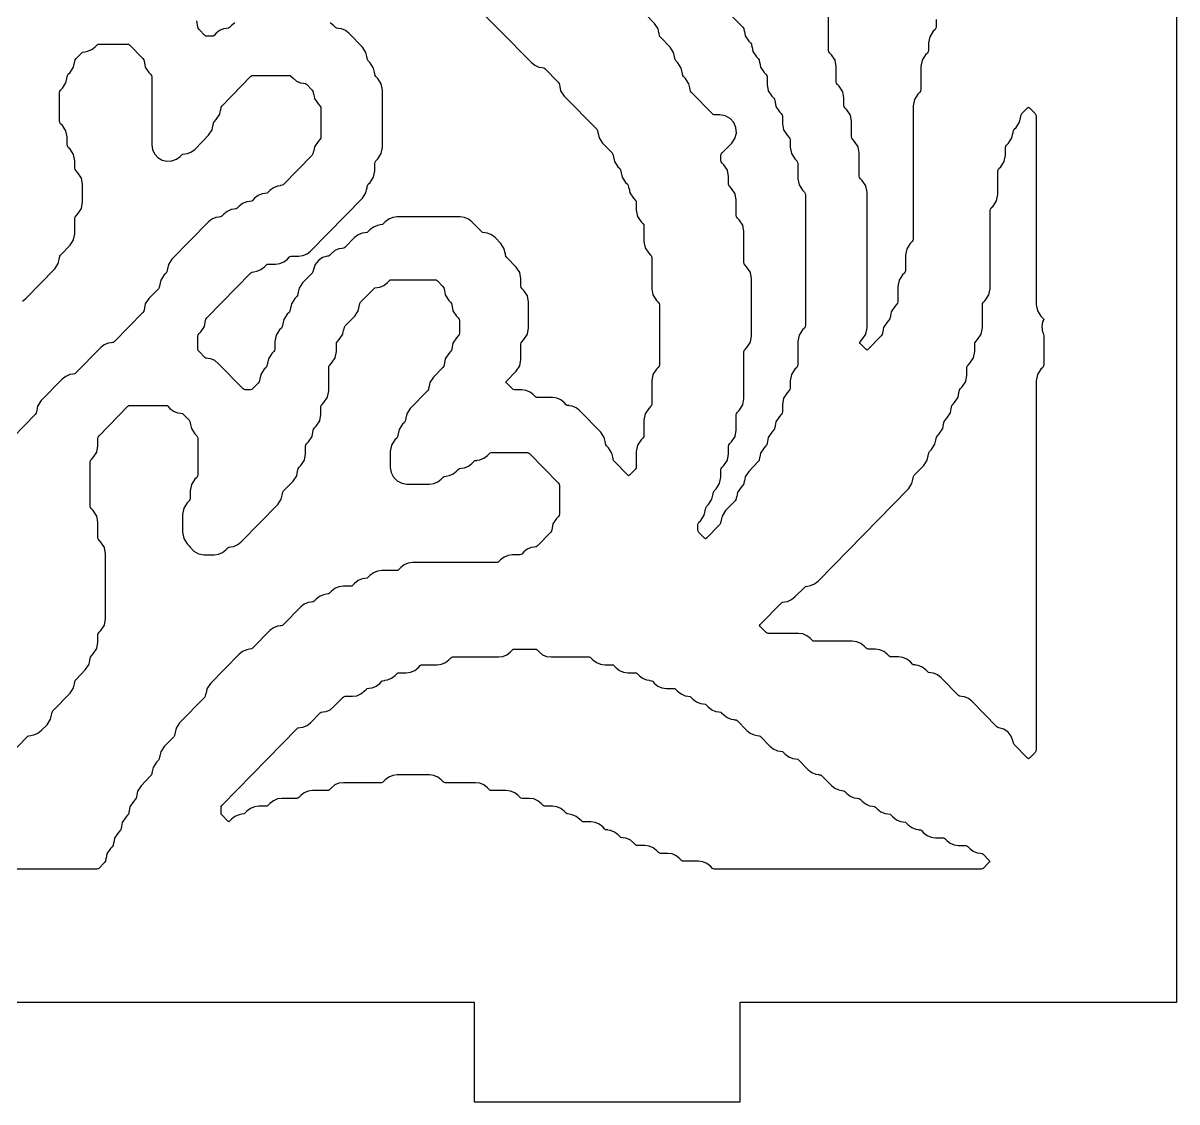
# Model space of a CAD drawing. Header units: millimetres. Extents: x 10 to 410, y 18 to 283.
# Drawn here: x 107.57 to 142.27, y 157 to 189.44 of the extents above; entities that cross this region are included whole.
import ezdxf

# ---------------------------------------------------------------- set-up
doc = ezdxf.new("R2010")
doc.units = ezdxf.units.MM
doc.layers.add('CUT', color=1, linetype='Continuous')

msp = doc.modelspace()

# ---------------------------------------------------------------- linework, layer by layer
at = {"layer": 'CUT'}
for points in [[(129.134, 157), (129.134, 160), (142.2679, 160), (142.2679, 280), (129.134, 280), (129.134, 283), (121.134, 283), (121.134, 280), (100.134, 280), (100.134, 283), (92.134, 283), (92.134, 280), (79, 280), (79, 160), (92.134, 160), (92.134, 157), (100.134, 157), (100.134, 160), (121.134, 160), (121.134, 157)], [(130.6796, 172.1026), (130.7839, 172.184), (131.0761, 172.4826), (131.1011, 172.5021), (131.1655, 172.5107), (131.1652, 172.5123), (131.2514, 172.5238), (131.3734, 172.5751), (131.4776, 172.6566), (134.1941, 175.4323), (134.2997, 175.5932), (134.3243, 175.7187), (134.3274, 175.7181), (134.3456, 175.8107), (134.3707, 175.8491), (134.6566, 176.1412), (134.7622, 176.302), (134.7868, 176.4276), (134.7899, 176.427), (134.8081, 176.5196), (134.8332, 176.5579), (134.8878, 176.6137), (134.9935, 176.7746), (135.0181, 176.9002), (135.0211, 176.8996), (135.0393, 176.9922), (135.0645, 177.0305), (135.1191, 177.0863), (135.2247, 177.2472), (135.2493, 177.3727), (135.2524, 177.3721), (135.2706, 177.4648), (135.2957, 177.5031), (135.3503, 177.5589), (135.456, 177.7197), (135.4806, 177.8453), (135.4836, 177.8447), (135.5018, 177.9373), (135.527, 177.9756), (135.5816, 178.0314), (135.6872, 178.1923), (135.7118, 178.3179), (135.7149, 178.3173), (135.7331, 178.4099), (135.7582, 178.4482), (135.8128, 178.504), (135.9184, 178.6649), (135.9555, 178.8537), (135.9555, 179.0738), (135.9643, 179.1188), (135.9895, 179.1571), (136.0441, 179.2129), (136.1497, 179.3738), (136.1867, 179.5626), (136.1867, 179.7827), (136.1955, 179.8276), (136.2207, 179.8659), (136.2753, 179.9217), (136.3809, 180.0826), (136.418, 180.2715), (136.418, 180.9641), (136.4268, 181.0091), (136.4519, 181.0474), (136.5066, 181.1032), (136.6122, 181.2641), (136.6492, 181.4529), (136.6492, 183.7995), (136.658, 183.8445), (136.6832, 183.8828), (136.7378, 183.9386), (136.8434, 184.0995), (136.8805, 184.2883), (136.8805, 184.981), (136.8893, 185.0259), (136.9144, 185.0642), (136.9691, 185.1201), (137.0747, 185.2809), (137.1117, 185.4698), (137.1117, 185.6898), (137.1205, 185.7348), (137.1457, 185.7731), (137.2003, 185.8289), (137.3059, 185.9898), (137.3306, 186.1153), (137.3336, 186.1147), (137.3518, 186.2074), (137.3769, 186.2457), (137.4316, 186.3015), (137.5372, 186.4624), (137.5618, 186.5879), (137.5649, 186.5873), (137.583, 186.6799), (137.6082, 186.7183), (137.7776, 186.8913), (137.8055, 186.912), (137.8334, 186.8913), (138.0027, 186.7183), (138.0279, 186.6799), (138.0367, 186.635), (138.0367, 180.9803), (138.0737, 180.7915), (138.1794, 180.6306), (138.2408, 180.5678), (138.2613, 180.5391), (138.2461, 180.4915), (138.2282, 180.4561), (138.203, 180.3088), (138.2224, 180.1605), (138.2534, 180.0932), (138.2679, 180.0189), (138.2679, 179.1709), (138.2591, 179.126), (138.234, 179.0877), (138.1794, 179.0318), (138.0737, 178.871), (138.0367, 178.6821), (138.0367, 167.5929), (138.0279, 167.5479), (138.0027, 167.5096), (137.8334, 167.3365), (137.8055, 167.3159), (137.7776, 167.3365), (137.3769, 167.7459), (137.3518, 167.7842), (137.3381, 167.8538), (137.2851, 167.9994), (137.1901, 168.1217), (137.0622, 168.2091), (136.9136, 168.2532), (136.8822, 168.2574), (136.8572, 168.2769), (136.1026, 169.048), (135.9983, 169.1295), (135.8764, 169.1808), (135.7902, 169.1923), (135.7904, 169.1939), (135.726, 169.2025), (135.701, 169.2221), (135.1776, 169.7569), (135.0733, 169.8384), (134.9514, 169.8897), (134.8652, 169.9012), (134.8654, 169.9028), (134.801, 169.9114), (134.776, 169.9309), (134.7151, 169.9932), (134.6108, 170.0747), (134.4889, 170.126), (134.4027, 170.1375), (134.4029, 170.1391), (134.3385, 170.1477), (134.3135, 170.1672), (134.2526, 170.2295), (134.1483, 170.311), (134.0264, 170.3622), (133.8952, 170.3797), (133.6762, 170.3797), (133.6448, 170.3839), (133.6198, 170.4035), (133.5588, 170.4658), (133.4546, 170.5472), (133.3326, 170.5985), (133.2015, 170.616), (132.9825, 170.616), (132.951, 170.6202), (132.926, 170.6398), (132.8651, 170.702), (132.7609, 170.7835), (132.6389, 170.8348), (132.5078, 170.8523), (131.3638, 170.8523), (131.3323, 170.8565), (131.3073, 170.8761), (131.2464, 170.9383), (131.1421, 171.0198), (131.0202, 171.0711), (130.889, 171.0886), (129.9763, 171.0886), (129.9448, 171.0928), (129.9198, 171.1124), (129.739, 171.2972), (129.7192, 171.3249), (129.739, 171.3526), (130.3823, 172.01), (130.4073, 172.0296), (130.4717, 172.0382), (130.4715, 172.0398), (130.5577, 172.0513)], [(113.5585, 165.925), (115.8138, 168.2294), (115.8388, 168.249), (115.9032, 168.2576), (115.903, 168.2592), (115.9891, 168.2707), (116.1111, 168.322), (116.2153, 168.4034), (116.5075, 168.702), (116.5325, 168.7215), (116.5969, 168.7301), (116.5967, 168.7317), (116.6829, 168.7432), (116.8048, 168.7945), (116.9091, 168.876), (117.2013, 169.1746), (117.2263, 169.1941), (117.2577, 169.1983), (117.4767, 169.1983), (117.6079, 169.2158), (117.7298, 169.2671), (117.8341, 169.3486), (117.895, 169.4109), (117.92, 169.4304), (117.9844, 169.439), (117.9842, 169.4406), (118.0704, 169.4521), (118.1923, 169.5034), (118.2966, 169.5849), (118.3575, 169.6471), (118.3825, 169.6667), (118.4469, 169.6753), (118.4467, 169.6769), (118.5329, 169.6884), (118.6548, 169.7397), (118.7591, 169.8212), (118.82, 169.8834), (118.845, 169.903), (118.8765, 169.9072), (119.0955, 169.9072), (119.2266, 169.9247), (119.3486, 169.976), (119.4528, 170.0575), (119.5137, 170.1197), (119.5387, 170.1393), (119.5702, 170.1435), (120.0204, 170.1435), (120.1516, 170.161), (120.2735, 170.2123), (120.3778, 170.2937), (120.4387, 170.356), (120.4637, 170.3755), (120.4952, 170.3797), (121.8704, 170.3797), (122.0016, 170.3973), (122.1235, 170.4485), (122.2278, 170.53), (122.2887, 170.5923), (122.3137, 170.6118), (122.3452, 170.616), (122.9724, 170.616), (123.0039, 170.6118), (123.0289, 170.5923), (123.0898, 170.53), (123.1941, 170.4485), (123.316, 170.3973), (123.4472, 170.3797), (124.5912, 170.3797), (124.6226, 170.3755), (124.6476, 170.356), (124.7086, 170.2937), (124.8128, 170.2123), (124.9348, 170.161), (125.0659, 170.1435), (125.2849, 170.1435), (125.3164, 170.1393), (125.3414, 170.1197), (125.4023, 170.0575), (125.5065, 169.976), (125.6285, 169.9247), (125.7597, 169.9072), (125.9787, 169.9072), (126.0101, 169.903), (126.0351, 169.8834), (126.0961, 169.8212), (126.2003, 169.7397), (126.3223, 169.6884), (126.4084, 169.6769), (126.4082, 169.6753), (126.4726, 169.6667), (126.4976, 169.6471), (126.5585, 169.5849), (126.6628, 169.5034), (126.7847, 169.4521), (126.9159, 169.4346), (127.1349, 169.4346), (127.1663, 169.4304), (127.1913, 169.4109), (127.2523, 169.3486), (127.3565, 169.2671), (127.4785, 169.2158), (127.5647, 169.2043), (127.5644, 169.2027), (127.6288, 169.1941), (127.6538, 169.1746), (127.7148, 169.1123), (127.819, 169.0308), (127.941, 168.9795), (128.0272, 168.968), (128.0269, 168.9664), (128.0913, 168.9578), (128.1163, 168.9383), (128.1773, 168.876), (128.2815, 168.7945), (128.4035, 168.7432), (128.4897, 168.7317), (128.4894, 168.7301), (128.5538, 168.7215), (128.5788, 168.702), (128.6398, 168.6397), (128.744, 168.5582), (128.866, 168.507), (128.9521, 168.4955), (128.9519, 168.4938), (129.0163, 168.4853), (129.0413, 168.4657), (129.3335, 168.1672), (129.4377, 168.0857), (129.5597, 168.0344), (129.6459, 168.0229), (129.6457, 168.0213), (129.7101, 168.0127), (129.7351, 167.9931), (130.0272, 167.6946), (130.1315, 167.6131), (130.2534, 167.5618), (130.3396, 167.5503), (130.3394, 167.5487), (130.4038, 167.5401), (130.4288, 167.5206), (130.4897, 167.4583), (130.594, 167.3768), (130.7159, 167.3255), (130.8021, 167.314), (130.8019, 167.3124), (130.8663, 167.3038), (130.8913, 167.2843), (131.1835, 166.9857), (131.2877, 166.9042), (131.4097, 166.8529), (131.4959, 166.8414), (131.4956, 166.8398), (131.56, 166.8312), (131.585, 166.8117), (131.8772, 166.5131), (131.9815, 166.4317), (132.1034, 166.3804), (132.1896, 166.3689), (132.1894, 166.3673), (132.2538, 166.3587), (132.2788, 166.3391), (132.3397, 166.2769), (132.4439, 166.1954), (132.5659, 166.1441), (132.6521, 166.1326), (132.6519, 166.131), (132.7163, 166.1224), (132.7413, 166.1028), (132.8022, 166.0406), (132.9064, 165.9591), (133.0284, 165.9078), (133.1146, 165.8963), (133.1144, 165.8947), (133.1788, 165.8861), (133.2038, 165.8666), (133.2647, 165.8043), (133.3689, 165.7228), (133.4909, 165.6715), (133.5771, 165.66), (133.5769, 165.6584), (133.6413, 165.6498), (133.6663, 165.6303), (133.7272, 165.568), (133.8314, 165.4865), (133.9534, 165.4352), (134.0396, 165.4237), (134.0394, 165.4221), (134.1037, 165.4135), (134.1287, 165.394), (134.1897, 165.3317), (134.2939, 165.2502), (134.4159, 165.1989), (134.5021, 165.1874), (134.5018, 165.1858), (134.5662, 165.1772), (134.5912, 165.1577), (134.6522, 165.0954), (134.7564, 165.0139), (134.8784, 164.9627), (135.0095, 164.9451), (135.2285, 164.9451), (135.26, 164.9409), (135.285, 164.9214), (135.3459, 164.8591), (135.4502, 164.7777), (135.5721, 164.7264), (135.7033, 164.7089), (135.9223, 164.7089), (135.9537, 164.7047), (135.9787, 164.6851), (136.0397, 164.6229), (136.1439, 164.5414), (136.2659, 164.4901), (136.352, 164.4786), (136.3518, 164.477), (136.4162, 164.4684), (136.4412, 164.4488), (136.6221, 164.264), (136.6419, 164.2363), (136.6221, 164.2086), (136.4412, 164.0237), (136.4162, 164.0042), (136.3848, 164), (128.3576, 164), (128.3261, 164.0042), (128.3011, 164.0237), (128.2402, 164.086), (128.1359, 164.1675), (128.014, 164.2188), (127.8828, 164.2363), (127.4326, 164.2363), (127.4011, 164.2405), (127.3761, 164.26), (127.3152, 164.3223), (127.2109, 164.4038), (127.089, 164.4551), (126.9578, 164.4726), (126.7388, 164.4726), (126.7074, 164.4768), (126.6824, 164.4963), (126.6214, 164.5586), (126.5172, 164.6401), (126.3952, 164.6914), (126.2641, 164.7089), (126.0451, 164.7089), (126.0136, 164.7131), (125.9886, 164.7326), (125.9277, 164.7949), (125.8235, 164.8764), (125.7015, 164.9276), (125.6153, 164.9391), (125.6155, 164.9408), (125.5511, 164.9493), (125.5261, 164.9689), (125.4652, 165.0312), (125.361, 165.1126), (125.239, 165.1639), (125.1528, 165.1754), (125.153, 165.177), (125.0887, 165.1856), (125.0637, 165.2052), (125.0027, 165.2674), (124.8985, 165.3489), (124.7765, 165.4002), (124.6454, 165.4177), (124.4264, 165.4177), (124.3949, 165.4219), (124.3699, 165.4415), (124.309, 165.5037), (124.2047, 165.5852), (124.0828, 165.6365), (123.9966, 165.648), (123.9968, 165.6496), (123.9324, 165.6582), (123.9074, 165.6778), (123.8465, 165.74), (123.7422, 165.8215), (123.6203, 165.8728), (123.4891, 165.8903), (123.2701, 165.8903), (123.2387, 165.8945), (123.2137, 165.914), (123.1527, 165.9763), (123.0485, 166.0578), (122.9265, 166.1091), (122.7954, 166.1266), (122.5764, 166.1266), (122.5449, 166.1308), (122.5199, 166.1503), (122.459, 166.2126), (122.3548, 166.2941), (122.2328, 166.3454), (122.1017, 166.3629), (121.6514, 166.3629), (121.62, 166.3671), (121.595, 166.3866), (121.534, 166.4489), (121.4298, 166.5304), (121.3078, 166.5817), (121.1767, 166.5992), (120.2639, 166.5992), (120.2325, 166.6034), (120.2075, 166.6229), (120.1465, 166.6852), (120.0423, 166.7666), (119.9203, 166.8179), (119.7892, 166.8354), (118.8223, 166.8354), (118.6911, 166.8179), (118.5691, 166.7666), (118.4649, 166.6852), (118.404, 166.6229), (118.379, 166.6034), (118.3475, 166.5992), (117.2035, 166.5992), (117.0724, 166.5817), (116.9504, 166.5304), (116.8462, 166.4489), (116.7852, 166.3866), (116.7602, 166.3671), (116.7288, 166.3629), (116.2785, 166.3629), (116.1474, 166.3454), (116.0254, 166.2941), (115.9212, 166.2126), (115.8603, 166.1503), (115.8353, 166.1308), (115.8038, 166.1266), (115.3536, 166.1266), (115.2224, 166.1091), (115.1005, 166.0578), (114.9962, 165.9763), (114.9353, 165.914), (114.9103, 165.8945), (114.8788, 165.8903), (114.6598, 165.8903), (114.5287, 165.8728), (114.4067, 165.8215), (114.3025, 165.74), (114.2415, 165.6778), (114.2165, 165.6582), (114.1521, 165.6496), (114.1524, 165.648), (114.0662, 165.6365), (113.9442, 165.5852), (113.84, 165.5037), (113.7837, 165.4462), (113.7558, 165.4256), (113.7279, 165.4462), (113.5585, 165.6193), (113.5334, 165.6576), (113.5246, 165.7026), (113.5246, 165.8417), (113.5334, 165.8867)]]:
    msp.add_lwpolyline(points, close=True, dxfattribs=at)
for points in [[(135.0305, 189.5513), (135.0305, 189.3313), (135.0217, 189.2863), (134.9965, 189.248), (134.9419, 189.1922), (134.8363, 189.0313), (134.7992, 188.8425), (134.7992, 188.6224), (134.7904, 188.5774), (134.7653, 188.5391), (134.7107, 188.4833), (134.605, 188.3224), (134.568, 188.1336), (134.568, 187.441), (134.5592, 187.396), (134.534, 187.3577), (134.4794, 187.3019), (134.3738, 187.141), (134.3368, 186.9522), (134.3368, 182.9515), (134.3279, 182.9066), (134.3028, 182.8682), (134.2482, 182.8124), (134.1425, 182.6516), (134.1055, 182.4627), (134.1055, 182.0064), (134.0967, 181.9614), (134.0715, 181.9231), (134.0169, 181.8673), (133.9113, 181.7064), (133.8743, 181.5176), (133.8743, 181.0612), (133.8654, 181.0163), (133.8403, 180.9779), (133.7857, 180.9221), (133.6801, 180.7613), (133.6554, 180.6357), (133.6524, 180.6363), (133.6342, 180.5437), (133.609, 180.5054), (133.5544, 180.4496), (133.4488, 180.2887), (133.4242, 180.1631), (133.4211, 180.1637), (133.403, 180.0711), (133.3778, 180.0328), (132.9772, 179.6234), (132.9493, 179.6028), (132.9214, 179.6234), (132.7452, 179.8035), (132.7254, 179.8312), (132.7452, 179.859), (132.8066, 179.9217), (132.9122, 180.0826), (132.9493, 180.2715), (132.9493, 184.353), (132.9122, 184.5419), (132.8066, 184.7027), (132.752, 184.7585), (132.7268, 184.7968), (132.718, 184.8418), (132.718, 185.5344), (132.681, 185.7233), (132.5754, 185.8842), (132.5208, 185.94), (132.4956, 185.9783), (132.4868, 186.0232), (132.4868, 186.4796), (132.4497, 186.6684), (132.3441, 186.8293), (132.2895, 186.8851), (132.2644, 186.9234), (132.2555, 186.9684), (132.2555, 187.1884), (132.2185, 187.3773), (132.1129, 187.5382), (132.0583, 187.594), (132.0331, 187.6323), (132.0243, 187.6773), (132.0243, 188.1336), (131.9873, 188.3224), (131.8816, 188.4833), (131.827, 188.5391), (131.8019, 188.5774), (131.793, 188.6224), (131.793, 192.7784)], [(120.9477, 190.2041), (122.8586, 188.2515), (122.9628, 188.1701), (123.0848, 188.1188), (123.171, 188.1073), (123.1708, 188.1057), (123.2352, 188.0971), (123.2602, 188.0775), (123.6654, 187.6634), (123.6906, 187.6251), (123.7088, 187.5325), (123.7118, 187.5331), (123.7364, 187.4075), (123.8421, 187.2466), (124.8217, 186.2457), (124.8468, 186.2074), (124.865, 186.1147), (124.8681, 186.1153), (124.8927, 185.9898), (124.9983, 185.8289), (125.2842, 185.5368), (125.3093, 185.4985), (125.3275, 185.4059), (125.3305, 185.4065), (125.3552, 185.2809), (125.4608, 185.1201), (125.5154, 185.0642), (125.5406, 185.0259), (125.5587, 184.9333), (125.5618, 184.9339), (125.5864, 184.8084), (125.692, 184.6475), (125.7467, 184.5917), (125.7718, 184.5534), (125.79, 184.4607), (125.793, 184.4613), (125.8177, 184.3358), (125.9233, 184.1749), (125.9779, 184.1191), (126.0031, 184.0808), (126.0119, 184.0358), (126.0119, 183.8158), (126.0489, 183.6269), (126.1545, 183.466), (126.2092, 183.4102), (126.2343, 183.3719), (126.2431, 183.327), (126.2431, 182.8706), (126.2802, 182.6818), (126.3858, 182.5209), (126.4404, 182.4651), (126.4656, 182.4268), (126.4744, 182.3818), (126.4744, 181.4529), (126.5114, 181.2641), (126.617, 181.1032), (126.6716, 181.0474), (126.6968, 181.0091), (126.7056, 180.9641), (126.7056, 179.1709), (126.6968, 179.126), (126.6716, 179.0877), (126.617, 179.0318), (126.5114, 178.871), (126.4744, 178.6821), (126.4744, 177.9895), (126.4656, 177.9445), (126.4404, 177.9062), (126.3858, 177.8504), (126.2802, 177.6895), (126.2431, 177.5007), (126.2431, 177.0443), (126.2343, 176.9994), (126.2092, 176.9611), (126.1545, 176.9053), (126.0489, 176.7444), (126.0119, 176.5555), (126.0119, 176.0992), (126.0031, 176.0542), (125.9779, 176.0159), (125.8085, 175.8429), (125.7806, 175.8222), (125.7527, 175.8429), (125.3521, 176.2522), (125.327, 176.2905), (125.3088, 176.3831), (125.3057, 176.3825), (125.2811, 176.5081), (125.1755, 176.669), (125.1209, 176.7248), (125.0957, 176.7631), (125.0775, 176.8557), (125.0745, 176.8551), (125.0499, 176.9807), (124.9442, 177.1415), (124.309, 177.7906), (124.2047, 177.8721), (124.0828, 177.9234), (123.9966, 177.9349), (123.9968, 177.9365), (123.9324, 177.9451), (123.9074, 177.9647), (123.8465, 178.0269), (123.7422, 178.1084), (123.6203, 178.1597), (123.4891, 178.1772), (123.0389, 178.1772), (123.0074, 178.1814), (122.9824, 178.201), (122.9215, 178.2632), (122.8173, 178.3447), (122.6953, 178.396), (122.5642, 178.4135), (122.3452, 178.4135), (122.3137, 178.4177), (122.2887, 178.4372), (122.1078, 178.6221), (122.088, 178.6498), (122.1078, 178.6775), (122.4005, 178.9766), (122.5061, 179.1375), (122.5432, 179.3263), (122.5432, 179.7827), (122.552, 179.8276), (122.5771, 179.8659), (122.6318, 179.9217), (122.7374, 180.0826), (122.7744, 180.2715), (122.7744, 181.045), (122.7374, 181.2338), (122.6318, 181.3947), (122.5771, 181.4505), (122.552, 181.4888), (122.5432, 181.5338), (122.5432, 181.7538), (122.5061, 181.9427), (122.4005, 182.1036), (122.1147, 182.3957), (122.0895, 182.434), (122.0713, 182.5266), (122.0683, 182.526), (122.0436, 182.6516), (121.938, 182.8124), (121.7653, 182.989), (121.661, 183.0704), (121.5391, 183.1217), (121.4529, 183.1332), (121.4531, 183.1348), (121.3887, 183.1434), (121.3637, 183.163), (121.0715, 183.4615), (120.9673, 183.543), (120.8453, 183.5943), (120.7142, 183.6118), (118.8223, 183.6118), (118.6911, 183.5943), (118.5691, 183.543), (118.4649, 183.4615), (118.404, 183.3993), (118.379, 183.3797), (118.3146, 183.3711), (118.3148, 183.3695), (118.2286, 183.358), (118.1067, 183.3067), (118.0024, 183.2252), (117.9415, 183.163), (117.9165, 183.1434), (117.8521, 183.1348), (117.8523, 183.1332), (117.7661, 183.1217), (117.6442, 183.0704), (117.5399, 182.989), (117.2477, 182.6904), (117.2227, 182.6709), (117.1584, 182.6623), (117.1586, 182.6607), (117.0724, 182.6492), (116.9504, 182.5979), (116.8462, 182.5164), (116.7852, 182.4541), (116.7602, 182.4346), (116.7288, 182.4304), (116.5803, 182.3863), (116.4524, 182.2989), (116.3574, 182.1766), (116.3043, 182.031), (116.2907, 181.9614), (116.2655, 181.9231), (115.9797, 181.631), (115.8741, 181.4701), (115.8494, 181.3446), (115.8464, 181.3452), (115.8282, 181.2525), (115.8031, 181.2142), (115.7484, 181.1584), (115.6428, 180.9976), (115.6182, 180.872), (115.6151, 180.8726), (115.597, 180.78), (115.5718, 180.7417), (115.5172, 180.6858), (115.4116, 180.525), (115.3869, 180.3994), (115.3839, 180.4), (115.3657, 180.3074), (115.3406, 180.2691), (115.2859, 180.2133), (115.1803, 180.0524), (115.1433, 179.8636), (115.1433, 179.6435), (115.1345, 179.5985), (115.1093, 179.5602), (115.0547, 179.5044), (114.9491, 179.3435), (114.9244, 179.218), (114.9214, 179.2186), (114.9032, 179.126), (114.8781, 179.0877), (114.8234, 179.0318), (114.7178, 178.871), (114.6932, 178.7454), (114.6901, 178.746), (114.672, 178.6534), (114.6468, 178.6151), (114.4728, 178.4372), (114.4478, 178.4177), (114.4163, 178.4135), (114.2515, 178.4135), (114.2201, 178.4177), (114.1951, 178.4372), (113.4404, 179.2084), (113.3361, 179.2899), (113.2142, 179.3411), (113.128, 179.3526), (113.1282, 179.3543), (113.0638, 179.3628), (113.0388, 179.3824), (112.8648, 179.5602), (112.8396, 179.5985), (112.8308, 179.6435), (112.8308, 180.0189), (112.8396, 180.0639), (112.8648, 180.1022), (112.9194, 180.158), (113.025, 180.3189), (113.0497, 180.4445), (113.0527, 180.4439), (113.0709, 180.5365), (113.096, 180.5748), (114.4263, 181.9341), (114.4513, 181.9536), (114.5157, 181.9622), (114.5155, 181.9638), (114.6017, 181.9753), (114.7236, 182.0266), (114.8279, 182.1081), (114.8888, 182.1703), (114.9138, 182.1899), (114.9453, 182.1941), (115.1643, 182.1941), (115.2954, 182.2116), (115.4174, 182.2629), (115.5216, 182.3444), (115.5825, 182.4066), (115.6075, 182.4262), (115.639, 182.4304), (115.858, 182.4304), (115.9891, 182.4479), (116.1111, 182.4992), (116.2153, 182.5807), (117.7756, 184.1749), (117.8812, 184.3358), (117.9058, 184.4613), (117.9089, 184.4607), (117.9271, 184.5534), (117.9522, 184.5917), (118.0068, 184.6475), (118.1125, 184.8084), (118.1495, 184.9972), (118.1495, 185.2173), (118.1583, 185.2622), (118.1835, 185.3005), (118.2381, 185.3563), (118.3437, 185.5172), (118.3807, 185.7061), (118.3807, 187.4247), (118.3437, 187.6136), (118.2381, 187.7745), (118.1835, 187.8303), (118.1583, 187.8686), (118.1401, 187.9612), (118.1371, 187.9606), (118.1125, 188.0862), (118.0068, 188.247), (117.9522, 188.3028), (117.9271, 188.3412), (117.9089, 188.4338), (117.9058, 188.4332), (117.8812, 188.5587), (117.7756, 188.7196), (117.3716, 189.1324), (117.2673, 189.2139), (117.1454, 189.2652), (117.0592, 189.2767), (117.0594, 189.2783), (116.995, 189.2869), (116.97, 189.3064), (116.9091, 189.3687), (116.8048, 189.4502)], [(128.5788, 189.9678), (129.2154, 189.3174), (129.2405, 189.2791), (129.2587, 189.1865), (129.2617, 189.1871), (129.2864, 189.0615), (129.392, 188.9006), (129.4466, 188.8448), (129.4718, 188.8065), (129.4899, 188.7139), (129.493, 188.7145), (129.5176, 188.5889), (129.6232, 188.4281), (129.6779, 188.3723), (129.703, 188.334), (129.7212, 188.2413), (129.7242, 188.2419), (129.7489, 188.1164), (129.8545, 187.9555), (129.9091, 187.8997), (129.9343, 187.8614), (129.9431, 187.8164), (129.9431, 187.5964), (129.9801, 187.4075), (130.0857, 187.2466), (130.1403, 187.1908), (130.1655, 187.1525), (130.1837, 187.0599), (130.1867, 187.0605), (130.2114, 186.9349), (130.317, 186.7741), (130.3716, 186.7183), (130.3967, 186.6799), (130.4056, 186.635), (130.4056, 186.4149), (130.4426, 186.2261), (130.5482, 186.0652), (130.6028, 186.0094), (130.628, 185.9711), (130.6368, 185.9261), (130.6368, 185.7061), (130.6738, 185.5172), (130.7795, 185.3563), (130.8341, 185.3005), (130.8592, 185.2622), (130.8681, 185.2173), (130.8681, 184.7609), (130.9051, 184.5721), (131.0107, 184.4112), (131.0653, 184.3554), (131.0905, 184.3171), (131.0993, 184.2721), (131.0993, 180.3524), (131.0905, 180.3074), (131.0653, 180.2691), (131.0107, 180.2133), (130.9051, 180.0524), (130.8681, 179.8636), (130.8681, 179.1709), (130.8592, 179.126), (130.8341, 179.0877), (130.7795, 179.0318), (130.6738, 178.871), (130.6368, 178.6821), (130.6368, 178.4621), (130.628, 178.4171), (130.6028, 178.3788), (130.5482, 178.323), (130.4426, 178.1621), (130.4056, 177.9733), (130.4056, 177.7532), (130.3967, 177.7082), (130.3716, 177.6699), (130.317, 177.6141), (130.2114, 177.4532), (130.1867, 177.3277), (130.1837, 177.3283), (130.1655, 177.2357), (130.1403, 177.1974), (130.0857, 177.1415), (129.9801, 176.9807), (129.9555, 176.8551), (129.9524, 176.8557), (129.9343, 176.7631), (129.9091, 176.7248), (129.8545, 176.669), (129.7489, 176.5081), (129.7242, 176.3825), (129.7212, 176.3831), (129.703, 176.2905), (129.6779, 176.2522), (129.392, 175.9601), (129.2864, 175.7992), (129.2617, 175.6737), (129.2587, 175.6743), (129.2405, 175.5817), (129.2154, 175.5433), (129.1607, 175.4875), (129.0551, 175.3267), (129.0305, 175.2011), (129.0274, 175.2017), (129.0093, 175.1091), (128.9841, 175.0708), (128.6982, 174.7787), (128.5926, 174.6178), (128.568, 174.4922), (128.5649, 174.4928), (128.5468, 174.4002), (128.5216, 174.3619), (128.121, 173.9526), (128.0931, 173.9319), (128.0652, 173.9526), (127.8958, 174.1256), (127.8707, 174.1639), (127.8618, 174.2089), (127.8618, 174.3481), (127.8707, 174.393), (127.8958, 174.4313), (127.9504, 174.4871), (128.0561, 174.648), (128.0807, 174.7736), (128.0838, 174.773), (128.1019, 174.8656), (128.1271, 174.9039), (128.1817, 174.9597), (128.2873, 175.1206), (128.3119, 175.2462), (128.315, 175.2455), (128.3332, 175.3382), (128.3583, 175.3765), (128.4129, 175.4323), (128.5186, 175.5932), (128.5556, 175.782), (128.5556, 176.0021), (128.5644, 176.047), (128.5896, 176.0853), (128.6442, 176.1412), (128.7498, 176.302), (128.7868, 176.4909), (128.7868, 176.7109), (128.7957, 176.7559), (128.8208, 176.7942), (128.8754, 176.85), (128.981, 177.0109), (129.0181, 177.1997), (129.0181, 177.6561), (129.0269, 177.701), (129.0521, 177.7394), (129.1067, 177.7952), (129.2123, 177.956), (129.2493, 178.1449), (129.2493, 179.5464), (129.2581, 179.5913), (129.2833, 179.6296), (129.3379, 179.6855), (129.4435, 179.8463), (129.4806, 180.0352), (129.4806, 181.7538), (129.4435, 181.9427), (129.3379, 182.1036), (129.2833, 182.1594), (129.2581, 182.1977), (129.2493, 182.2427), (129.2493, 183.1716), (129.2123, 183.3604), (129.1067, 183.5213), (129.0521, 183.5771), (129.0269, 183.6154), (129.0181, 183.6604), (129.0181, 184.1167), (128.981, 184.3056), (128.8754, 184.4664), (128.8208, 184.5223), (128.7957, 184.5606), (128.7868, 184.6055), (128.7868, 184.8256), (128.7498, 185.0144), (128.6442, 185.1753), (128.5896, 185.2311), (128.5644, 185.2694), (128.5556, 185.3144), (128.5556, 185.4535), (128.5644, 185.4985), (128.5896, 185.5368), (128.8802, 185.8338), (128.9754, 185.9708), (129.0202, 186.1314), (129.0097, 186.2978), (128.945, 186.4515), (128.8334, 186.5754), (128.6873, 186.6557), (128.5229, 186.6835), (128.3576, 186.6835), (128.3261, 186.6877), (128.3011, 186.7073), (127.6646, 187.3577), (127.6394, 187.396), (127.6213, 187.4886), (127.6182, 187.488), (127.5936, 187.6136), (127.4879, 187.7745), (127.4333, 187.8303), (127.4082, 187.8686), (127.39, 187.9612), (127.3869, 187.9606), (127.3623, 188.0862), (127.2567, 188.247), (127.2021, 188.3028), (127.1769, 188.3412), (127.1588, 188.4338), (127.1557, 188.4332), (127.1311, 188.5587), (127.0255, 188.7196), (126.7396, 189.0117), (126.7144, 189.05), (126.6963, 189.1426), (126.6932, 189.142), (126.6686, 189.2676), (126.563, 189.4285), (126.2771, 189.7206)], [(113.9442, 189.4502), (113.84, 189.3687), (113.779, 189.3064), (113.754, 189.2869), (113.6897, 189.2783), (113.6899, 189.2767), (113.6037, 189.2652), (113.4817, 189.2139), (113.3775, 189.1324), (113.3165, 189.0702), (113.2915, 189.0506), (113.2601, 189.0464), (113.0953, 189.0464), (113.0638, 189.0506), (113.0388, 189.0702), (112.8648, 189.248), (112.8396, 189.2863), (112.8215, 189.3789), (112.8184, 189.3783), (112.7938, 189.5039)], [(107.555, 181.0815), (107.6592, 181.1629), (108.5257, 182.0483), (108.6313, 182.2092), (108.656, 182.3348), (108.659, 182.3342), (108.6772, 182.4268), (108.7023, 182.4651), (108.9882, 182.7572), (109.0938, 182.9181), (109.1309, 183.1069), (109.1309, 183.5632), (109.1397, 183.6082), (109.1648, 183.6465), (109.2195, 183.7023), (109.3251, 183.8632), (109.3621, 184.0521), (109.3621, 184.5893), (109.3251, 184.7781), (109.2195, 184.939), (109.1648, 184.9948), (109.1397, 185.0331), (109.1309, 185.0781), (109.1309, 185.2982), (109.0938, 185.487), (108.9882, 185.6479), (108.9336, 185.7037), (108.9084, 185.742), (108.8996, 185.787), (108.8996, 186.007), (108.8626, 186.1959), (108.757, 186.3567), (108.7023, 186.4125), (108.6772, 186.4509), (108.6684, 186.4958), (108.6684, 187.3438), (108.6772, 187.3888), (108.7023, 187.4271), (108.757, 187.4829), (108.8626, 187.6438), (108.8872, 187.7694), (108.8903, 187.7688), (108.9084, 187.8614), (108.9336, 187.8997), (108.9882, 187.9555), (109.0938, 188.1164), (109.1185, 188.2419), (109.1215, 188.2413), (109.1397, 188.334), (109.1648, 188.3723), (109.3389, 188.5501), (109.3639, 188.5696), (109.4283, 188.5782), (109.4281, 188.5798), (109.5142, 188.5913), (109.6362, 188.6426), (109.7404, 188.7241), (109.8014, 188.7864), (109.8264, 188.8059), (109.8578, 188.8101), (110.7164, 188.8101), (110.7478, 188.8059), (110.7728, 188.7864), (111.1781, 188.3723), (111.2033, 188.334), (111.2214, 188.2413), (111.2245, 188.2419), (111.2491, 188.1164), (111.3547, 187.9555), (111.4094, 187.8997), (111.4345, 187.8614), (111.4433, 187.8164), (111.4433, 185.7827), (111.4651, 185.6369), (111.5284, 185.5038), (111.6277, 185.3949), (111.7545, 185.3198), (111.8977, 185.2848), (112.0448, 185.2931), (112.1832, 185.344), (112.3007, 185.433), (112.3451, 185.4784), (112.3701, 185.4979), (112.4345, 185.5065), (112.4343, 185.5081), (112.5204, 185.5196), (112.6424, 185.5709), (112.7466, 185.6524), (113.1507, 186.0652), (113.2563, 186.2261), (113.2809, 186.3516), (113.284, 186.351), (113.3021, 186.4437), (113.3273, 186.482), (113.3819, 186.5378), (113.4875, 186.6987), (113.5121, 186.8242), (113.5152, 186.8236), (113.5334, 186.9162), (113.5585, 186.9545), (114.4263, 187.8412), (114.4513, 187.8608), (114.4828, 187.865), (115.5726, 187.865), (115.604, 187.8608), (115.629, 187.8412), (115.69, 187.779), (115.7942, 187.6975), (115.9162, 187.6462), (116.0023, 187.6347), (116.0021, 187.6331), (116.0665, 187.6245), (116.0915, 187.6049), (116.2655, 187.4271), (116.2907, 187.3888), (116.3089, 187.2962), (116.3119, 187.2968), (116.3366, 187.1712), (116.4422, 187.0104), (116.4968, 186.9545), (116.5219, 186.9162), (116.5308, 186.8713), (116.5308, 186.0232), (116.5219, 185.9783), (116.4968, 185.94), (116.4422, 185.8842), (116.3366, 185.7233), (116.3119, 185.5977), (116.3089, 185.5983), (116.2907, 185.5057), (116.2655, 185.4674), (115.3978, 184.5807), (115.3728, 184.5612), (115.3084, 184.5526), (115.3086, 184.551), (115.2224, 184.5395), (115.1005, 184.4882), (114.9962, 184.4067), (114.9353, 184.3444), (114.9103, 184.3249), (114.8459, 184.3163), (114.8461, 184.3147), (114.7599, 184.3032), (114.638, 184.2519), (114.5337, 184.1704), (114.4728, 184.1081), (114.4478, 184.0886), (114.3834, 184.08), (114.3836, 184.0784), (114.2974, 184.0669), (114.1755, 184.0156), (114.0712, 183.9341), (114.0103, 183.8718), (113.9853, 183.8523), (113.9209, 183.8437), (113.9211, 183.8421), (113.8349, 183.8306), (113.713, 183.7793), (113.6087, 183.6978), (113.5478, 183.6356), (113.5228, 183.616), (113.4584, 183.6074), (113.4586, 183.6058), (113.3724, 183.5943), (113.2505, 183.543), (113.1462, 183.4615), (112.0485, 182.3399), (111.9429, 182.179), (111.9182, 182.0534), (111.9152, 182.054), (111.897, 181.9614), (111.8719, 181.9231), (111.8172, 181.8673), (111.7116, 181.7064), (111.687, 181.5809), (111.6839, 181.5815), (111.6658, 181.4888), (111.6406, 181.4505), (111.3547, 181.1584), (111.2491, 180.9976), (111.2245, 180.872), (111.2214, 180.8726), (111.2033, 180.78), (111.1781, 180.7417), (110.3103, 179.855), (110.2853, 179.8354), (110.221, 179.8268), (110.2212, 179.8252), (110.135, 179.8137), (110.013, 179.7624), (109.9088, 179.6809), (109.1541, 178.9098), (109.1291, 178.8903), (109.0647, 178.8817), (109.0649, 178.8801), (108.9788, 178.8686), (108.8568, 178.8173), (108.7526, 178.7358), (108.1173, 178.0867), (108.0117, 177.9258), (107.9871, 177.8003), (107.984, 177.8009), (107.9658, 177.7082), (107.9407, 177.6699), (106.9611, 176.669)], [(106.8289, 167.0824), (107.7202, 167.9931), (107.7452, 168.0127), (107.8095, 168.0213), (107.8093, 168.0229), (107.8955, 168.0344), (108.0175, 168.0857), (108.1217, 168.1672), (108.2945, 168.3437), (108.4001, 168.5046), (108.4247, 168.6301), (108.4278, 168.6295), (108.446, 168.7221), (108.4711, 168.7604), (108.9882, 169.2888), (109.0938, 169.4497), (109.1185, 169.5753), (109.1215, 169.5747), (109.1397, 169.6673), (109.1648, 169.7056), (109.4507, 169.9977), (109.5563, 170.1586), (109.581, 170.2841), (109.584, 170.2835), (109.6022, 170.3761), (109.6273, 170.4145), (109.682, 170.4703), (109.7876, 170.6311), (109.8246, 170.82), (109.8246, 171.04), (109.8334, 171.085), (109.8586, 171.1233), (109.9132, 171.1791), (110.0188, 171.34), (110.0559, 171.5289), (110.0559, 173.4838), (110.0188, 173.6727), (109.9132, 173.8335), (109.8586, 173.8893), (109.8334, 173.9276), (109.8246, 173.9726), (109.8246, 174.429), (109.7876, 174.6178), (109.682, 174.7787), (109.6273, 174.8345), (109.6022, 174.8728), (109.5934, 174.9178), (109.5934, 176.2384), (109.6022, 176.2833), (109.6273, 176.3216), (109.682, 176.3774), (109.7876, 176.5383), (109.8246, 176.7272), (109.8246, 176.9472), (109.8334, 176.9922), (109.8586, 177.0305), (110.7264, 177.9172), (110.7514, 177.9367), (110.7828, 177.9409), (111.8726, 177.9409), (111.9041, 177.9367), (111.9291, 177.9172), (111.99, 177.8549), (112.0942, 177.7734), (112.2162, 177.7221), (112.3024, 177.7106), (112.3022, 177.709), (112.3666, 177.7004), (112.3916, 177.6809), (112.5656, 177.5031), (112.5908, 177.4648), (112.6089, 177.3721), (112.612, 177.3727), (112.6366, 177.2472), (112.7422, 177.0863), (112.7968, 177.0305), (112.822, 176.9922), (112.8308, 176.9472), (112.8308, 175.8629), (112.822, 175.8179), (112.7968, 175.7796), (112.7422, 175.7238), (112.6366, 175.563), (112.5996, 175.3741), (112.5996, 175.1541), (112.5908, 175.1091), (112.5656, 175.0708), (112.511, 175.015), (112.4054, 174.8541), (112.3683, 174.6652), (112.3683, 174.128), (112.4054, 173.9392), (112.511, 173.7783), (112.5656, 173.7225), (112.5954, 173.6771), (112.7069, 173.5564), (112.8514, 173.4784), (113.0134, 173.4515), (113.3143, 173.4515), (113.4454, 173.469), (113.5674, 173.5203), (113.6716, 173.6018), (113.7326, 173.664), (113.7576, 173.6836), (113.822, 173.6922), (113.8217, 173.6938), (113.9079, 173.7053), (114.0299, 173.7566), (114.1341, 173.838), (115.2319, 174.9597), (115.3375, 175.1206), (115.3621, 175.2462), (115.3652, 175.2455), (115.3833, 175.3382), (115.4085, 175.3765), (115.6944, 175.6686), (115.8, 175.8295), (115.8246, 175.955), (115.8277, 175.9544), (115.8458, 176.047), (115.871, 176.0853), (115.9256, 176.1412), (116.0312, 176.302), (116.0683, 176.4909), (116.0683, 176.7109), (116.0771, 176.7559), (116.1022, 176.7942), (116.1569, 176.85), (116.2625, 177.0109), (116.2871, 177.1364), (116.2902, 177.1358), (116.3083, 177.2285), (116.3335, 177.2668), (116.3881, 177.3226), (116.4937, 177.4835), (116.5308, 177.6723), (116.5308, 177.8924), (116.5396, 177.9373), (116.5647, 177.9756), (116.6194, 178.0314), (116.725, 178.1923), (116.762, 178.3812), (116.762, 179.0738), (116.7708, 179.1188), (116.796, 179.1571), (116.8506, 179.2129), (116.9562, 179.3738), (116.9933, 179.5626), (116.9933, 179.7827), (117.0021, 179.8276), (117.0272, 179.8659), (117.0818, 179.9217), (117.1875, 180.0826), (117.2121, 180.2082), (117.2152, 180.2076), (117.2333, 180.3002), (117.2585, 180.3385), (117.5443, 180.6306), (117.65, 180.7915), (117.6746, 180.917), (117.6777, 180.9164), (117.6958, 181.0091), (117.721, 181.0474), (118.1263, 181.4615), (118.1513, 181.481), (118.2156, 181.4896), (118.2154, 181.4912), (118.3016, 181.5027), (118.4236, 181.554), (118.5278, 181.6355), (118.5887, 181.6978), (118.6137, 181.7173), (118.6452, 181.7215), (119.9662, 181.7215), (119.9977, 181.7173), (120.0227, 181.6978), (120.1967, 181.5199), (120.2219, 181.4816), (120.2401, 181.389), (120.2431, 181.3896), (120.2677, 181.2641), (120.3734, 181.1032), (120.428, 181.0474), (120.4531, 181.0091), (120.4713, 180.9164), (120.4744, 180.917), (120.499, 180.7915), (120.6046, 180.6306), (120.6592, 180.5748), (120.6844, 180.5365), (120.6932, 180.4915), (120.6932, 180.1161), (120.6844, 180.0711), (120.6592, 180.0328), (120.6046, 179.977), (120.499, 179.8161), (120.4744, 179.6906), (120.4713, 179.6912), (120.4531, 179.5985), (120.428, 179.5602), (120.3734, 179.5044), (120.2677, 179.3435), (120.2431, 179.218), (120.2401, 179.2186), (120.2219, 179.126), (120.1967, 179.0877), (119.9109, 178.7956), (119.8053, 178.6347), (119.7806, 178.5091), (119.7776, 178.5097), (119.7594, 178.4171), (119.7342, 178.3788), (119.2171, 177.8504), (119.1115, 177.6895), (119.0869, 177.564), (119.0838, 177.5646), (119.0657, 177.472), (119.0405, 177.4336), (118.9859, 177.3778), (118.8803, 177.217), (118.8556, 177.0914), (118.8526, 177.092), (118.8344, 176.9994), (118.8093, 176.9611), (118.7546, 176.9053), (118.649, 176.7444), (118.612, 176.5555), (118.612, 176.0781), (118.6365, 175.9236), (118.7075, 175.7842), (118.8181, 175.6736), (118.9575, 175.6025), (119.112, 175.5781), (119.7892, 175.5781), (119.9203, 175.5956), (120.0423, 175.6469), (120.1465, 175.7283), (120.2075, 175.7906), (120.2325, 175.8101), (120.2969, 175.8187), (120.2966, 175.8203), (120.3828, 175.8319), (120.5048, 175.8831), (120.609, 175.9646), (120.67, 176.0269), (120.695, 176.0464), (120.7594, 176.055), (120.7591, 176.0566), (120.8453, 176.0681), (120.9673, 176.1194), (121.0715, 176.2009), (121.1325, 176.2632), (121.1575, 176.2827), (121.2219, 176.2913), (121.2216, 176.2929), (121.3078, 176.3044), (121.4298, 176.3557), (121.534, 176.4372), (121.595, 176.4995), (121.62, 176.519), (121.6514, 176.5232), (122.7412, 176.5232), (122.7727, 176.519), (122.7977, 176.4995), (123.6654, 175.6128), (123.6906, 175.5745), (123.6994, 175.5295), (123.6994, 174.6815), (123.6906, 174.6365), (123.6654, 174.5982), (123.6108, 174.5424), (123.5052, 174.3815), (123.4806, 174.256), (123.4775, 174.2566), (123.4593, 174.1639), (123.4342, 174.1256), (123.0289, 173.7115), (123.0039, 173.692), (122.9395, 173.6834), (122.9397, 173.6818), (122.8536, 173.6703), (122.7316, 173.619), (122.6274, 173.5375), (122.5664, 173.4752), (122.5414, 173.4557), (122.51, 173.4515), (122.291, 173.4515), (122.1598, 173.434), (122.0378, 173.3827), (121.9336, 173.3012), (121.8727, 173.2389), (121.8477, 173.2194), (121.8162, 173.2152), (119.2847, 173.2152), (119.1536, 173.1977), (119.0316, 173.1464), (118.9274, 173.0649), (118.8665, 173.0026), (118.8415, 172.9831), (118.81, 172.9789), (118.3598, 172.9789), (118.2286, 172.9614), (118.1067, 172.9101), (118.0024, 172.8286), (117.9415, 172.7664), (117.9165, 172.7468), (117.8521, 172.7382), (117.8523, 172.7366), (117.7661, 172.7251), (117.6442, 172.6738), (117.5399, 172.5923), (117.479, 172.5301), (117.454, 172.5105), (117.4225, 172.5063), (117.2035, 172.5063), (117.0724, 172.4888), (116.9504, 172.4375), (116.8462, 172.3561), (116.7852, 172.2938), (116.7602, 172.2742), (116.6959, 172.2656), (116.6961, 172.264), (116.6099, 172.2525), (116.4879, 172.2012), (116.3837, 172.1198), (116.3228, 172.0575), (116.2978, 172.038), (116.2334, 172.0294), (116.2336, 172.0278), (116.1474, 172.0163), (116.0254, 171.965), (115.9212, 171.8835), (115.3978, 171.3486), (115.3728, 171.3291), (115.3084, 171.3205), (115.3086, 171.3189), (115.2224, 171.3074), (115.1005, 171.2561), (114.9962, 171.1746), (114.4728, 170.6398), (114.4478, 170.6202), (114.3834, 170.6116), (114.3836, 170.61), (114.2974, 170.5985), (114.1755, 170.5472), (114.0712, 170.4658), (113.2047, 169.5804), (113.0991, 169.4195), (113.0745, 169.2939), (113.0714, 169.2945), (113.0532, 169.2019), (113.0281, 169.1636), (112.2797, 168.3989), (112.1741, 168.2381), (112.1495, 168.1125), (112.1464, 168.1131), (112.1283, 168.0205), (112.1031, 167.9822), (111.8172, 167.6901), (111.7116, 167.5292), (111.687, 167.4036), (111.6839, 167.4042), (111.6658, 167.3116), (111.6406, 167.2733), (111.586, 167.2175), (111.4804, 167.0566), (111.4558, 166.9311), (111.4527, 166.9317), (111.4345, 166.839), (111.4094, 166.8007), (111.1235, 166.5086), (111.0179, 166.3478), (110.9933, 166.2222), (110.9902, 166.2228), (110.972, 166.1302), (110.9469, 166.0919), (110.8923, 166.0361), (110.7866, 165.8752), (110.762, 165.7496), (110.7589, 165.7502), (110.7408, 165.6576), (110.7156, 165.6193), (110.661, 165.5635), (110.5554, 165.4026), (110.5308, 165.2771), (110.5277, 165.2777), (110.5095, 165.185), (110.4844, 165.1467), (110.4298, 165.0909), (110.3241, 164.93), (110.2995, 164.8045), (110.2965, 164.8051), (110.2783, 164.7125), (110.2531, 164.6742), (110.1985, 164.6183), (110.0929, 164.4575), (110.0683, 164.3319), (110.0652, 164.3325), (110.047, 164.2399), (110.0219, 164.2016), (109.8478, 164.0237), (109.8228, 164.0042), (109.7914, 164), (101.0705, 164)]]:
    msp.add_lwpolyline(points, dxfattribs=at)

doc.saveas('drawing.dxf')
